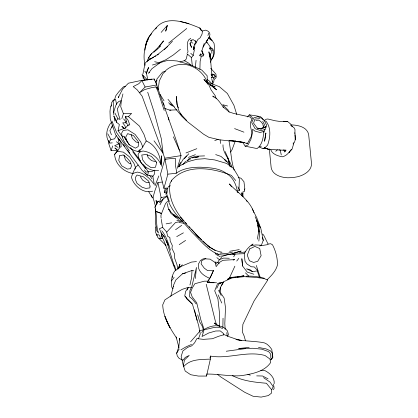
<?xml version="1.0" encoding="UTF-8"?>
<svg xmlns="http://www.w3.org/2000/svg" width="418" height="418" viewBox="0 0 418 418"><rect width="100%" height="100%" fill="white"/><g stroke="black" fill="none" stroke-linecap="round" stroke-linejoin="round"><path stroke-width="0.63" d="M177.279 168.302L181.046 155.637C175.732 137.694 168.945 120.238 162.91 102.556C159.624 94.75 157.832 86.531 154.137 78.986L141.89 80.533L138.792 83.725L133.206 86.61L137.188 89.818L142.157 96.234L164.802 158.182L167.869 174.16L163.919 188.356L168.073 187.954M194.135 43.498C195.415 45.264 194.563 47.48 193.78 49.267M242.978 196.632L242.9 191.82M179.714 340.121L179.724 338.225L178.81 346.851L176.647 353.241L177.269 355.932L179.15 358.419L182.457 359.961M243.354 191.82L244.389 191.559L244.676 188.863M244.676 187.713L243.955 181.736L241.003 178.235L238.234 177.42M274.151 383.687C274.887 377.72 269.824 373.143 265.002 370.656L260.837 370.322M166.714 190.88C166.354 207.955 182.039 220.04 191.857 232.142C200.133 240.235 207.647 250.027 218.577 254.619M245.45 340.613L244.086 335.868L242.43 332.143L242.874 324.378L254.107 300.903L267.698 280.149L264.16 278.529L255.999 277.406L244.222 276.664L231.87 277.944L223.411 281.842L220.432 287.495L220.364 292.537L224.126 298.06L225.495 307.622L224.811 323.694L225.182 329.41M182.494 360.797L185.305 357.395L189.229 355.425L184.495 359.955L183.596 364.287L183.68 366.596L185.2 371.053L190.671 374.721L198.378 376.069L206.539 376.064L210.369 359.093L210.426 356.089C228.646 359.266 246.824 350.509 264.991 355.493L269.913 358.989L270.665 362.542C264.312 371.868 251.73 373.979 241.296 375.672C229.613 376.597 218.133 373.796 206.471 374.089M222.857 327.566L223.034 318.223M294.915 133.446L294.993 129.637L294.376 128.107L290.865 125.228L292.443 126.633L290.468 123.89L287.558 121.466L280.05 121.481L275.263 120.781L267.807 118.994L265.096 119.412M161.327 166.192L161.588 155.809L160.841 164.452C157.816 157.184 150.741 151.938 142.951 151.002L139.361 152.236L138.071 154.597C138.959 164.18 149.221 171.84 158.647 170.544M199.919 69.278L200.112 61.514L201.366 55.939L200.499 56.2L200.65 53.948L202.113 55.145L203.848 54.753L201.863 50.766L204.256 43.289M293.112 144.069C296.195 141.179 295.333 136.498 294.821 132.772M145.025 50.108C145.359 44.167 146.979 37.892 151.577 33.801M166.437 192.729L164.441 192.505L164.514 190.143L165.727 188.753M155.553 208.895L155.297 221.556L156.63 230.631L158.495 233.056C155.439 224.602 157.429 215.526 154.926 207.103L158.082 201.152L159.901 202.302L159.948 200.927L161.092 197.547L157.941 182.514L162.241 182.06M193.733 49.152L193.811 47.244L194.156 48.457L193.764 48.143M242.471 194.798L242.858 196.737M154.78 170.121L154.613 173.825L152.852 176.349L154.326 184.568C150.234 178.779 144.612 173.115 137.313 172.08L132.647 173.496L131.44 177.206C133.645 185.817 143.499 193.983 152.617 191.178M139.831 152.042L139.936 149.806L141.509 149.017L146.216 140.955L143.959 134.34L139.408 126.058L128.404 116.622L125.374 116.591L126.435 121.669M193.816 270.833L191.987 270.488L191.632 277.542L189.96 284.971M207.265 82.43L207.156 75.768L201.795 70.083L190.305 64.753L177.127 60.986L168.229 60.234L160.34 62.533L151.791 68.808L148.583 73.234L149.414 72.403M223.593 334.912L223.672 333.668L220.26 330.915L215.646 331.004L208.754 332.979L202.014 336.516L204.177 329.53L200.922 320.11L196.726 302.82L192.134 296.754L190.577 292.334L192.217 288.112L194.866 283.723L204.386 281.162L209.026 281.189L209.779 282.552L216.534 282.777M175.44 270.091L164.128 241.364L161.505 235.721L161.651 233.578L160.893 232.246M115.107 118.012L114.887 121.142L114.072 116.105M156.499 84.426L156.912 79.039L162.571 72.1L165.512 71.29M167.09 192.468L167.399 188.403M244.671 190.012L244.844 188.178M195.316 278.498L196.47 267.442L191.564 287.563M258.836 241.108L259.829 231.75L257.932 223.661L256.459 220.213M196.073 60.338L195.446 66.175L195.723 67.35M145.067 65.365C141.895 51.931 146.42 36.815 156.625 27.489L155.386 28.962C165.565 14.228 186.736 22.614 199.867 28.027L201.257 30.295L202.411 31L202.087 34.03L200.144 37.803L197.928 39.407L194.793 44.945M111.131 105.879L111.454 103.006L113.215 100.168L115.54 99.364L116.58 104.27M110.483 106.6L109.991 111.35L110.242 118.973L115.598 134.711L142.057 170.267L147.335 175.152L152.852 176.349L151.802 175.759M167.869 174.16L176.156 173.277L176.464 170.952L175.581 166.118L175.44 158.443L170.669 158.594L164.802 159.425L160.455 174.337L163.919 188.356M108.852 140.479L108.513 142.93L111.089 150.564L117.965 150.673M172.989 288.676L171.824 287.333C170.91 281.779 171.484 276.011 174.562 271.178L180.884 266.491L191.554 262.07L196.486 261.584M111.93 127.537L112.332 125.076M142.961 73.787L145.15 63.076L147.789 60.584L157.769 54.46L167.477 46.654M257.342 239.159L258.669 231.551M145.96 45.661L146.561 42.599L148.306 39.37M210.008 59.168L210.233 58.05L209.758 54.742L210.118 57.318M122.683 137.047L118.064 130.745L119.355 124.522L116.706 122.401L113.733 116.063M171.505 181.349L171.756 180.205C186.794 163.569 212.72 167.874 231.379 175.393L235.731 180.55M190.085 44.392L190.556 42.265L191.402 41.946L192.604 43.143M167.561 201.283L165.533 203.535L161.536 213.551L156.16 211.508L161.447 213.389L160.904 215.84L161.134 218.206M210.008 357.897L210.426 356.089M256.406 265.472L257.906 270.77L257.64 271.909L259.369 277.124M170.8 296.263L173.418 286.335M192.275 65.699L191.465 57.553L193.231 55.437L194.349 49.993L193.586 49.674M135.019 169.185L135.463 167.409L138.165 164.953M187.4 54.251L186.193 59.032L184.49 60.95M122.949 93.935L121.455 99.724L120.729 106.679L123.414 113.706L121.857 118.581M179.003 166.594L179.322 165.408M220.432 287.495L219.44 291.184L218.708 290.594L221.211 295.526M167.289 25.467L165.742 31.073L167.289 25.467L161.155 32.385M193.78 46.006L193.445 47.208L194.025 49.841M114.412 100.336L115.655 95.952L118.712 91.892L123.477 86.761L125.358 86.526M155.7 206.994L153.004 197.421L154.979 190.477L157.941 182.514M178.794 268.001L179.928 264.124L178.167 268.722M113.56 112.463C115.311 108.116 115.462 101.82 121.063 100.592L119.574 105.017L117.317 108.821L118.367 114.151L120.107 119.391L117.918 118.769L114.825 112.902M111.089 150.564L112.708 145.939M207.898 35.504L208.765 33.043M235.339 140.814L232.225 149.341L230.642 152.126M147.073 61.869C148.374 55.918 153.103 51.775 157.852 48.404M210.489 62.287L211.727 58.954M227.758 336.135L228.395 334.452L227.496 331.04C222.089 323.443 211.069 324.974 204.177 329.53C210.301 329.128 216.754 325.188 222.606 328.574M155.01 185.817L158.819 175.973M261.234 245.606L263.251 240.371L260.884 228.641L256.751 217.71L252.226 208.969M178.549 167.064L180.44 162.236M157.173 203.378L158.082 201.152M233.129 260.132L234.676 259.609L222.883 260.309L219.288 262.52L216.158 266.632L215.213 262.567L210.102 259.144L205.269 258.862L201.737 260.675L201.131 263.899L204.23 268.11L207.574 270.598L213.478 270.493L209.81 278.435C205.113 276.335 200.285 273.518 198.618 268.314L198.592 263.596L199.605 262.211M110.859 106.851L111.674 104.928M155.987 226.781L155.365 228.233L155.58 232.236L157.069 235.872M187.207 289.94L188.335 287.359L191.319 287.443L189.871 290.771L189.641 296.858L192.301 299.016L196.204 303.928M271.799 389.701L273.173 386.608L270.085 382.136L263.507 377.626M213.478 270.493L210.855 276.382L207.453 281.789M127.709 125.766L128.201 124.7M209.914 56.42L210.729 54.685L210.327 53.347M166.996 195.509L166.474 196.617L163.203 198.942L159.901 202.302M260.142 277.04L257.906 270.77L254.285 266.94L251.255 266.773L247.022 264.024L245.005 261.213L244.206 253.663C246.317 249.713 249.128 246.322 253.104 244.028L251.103 245.679L255.732 244.943L260.884 245.209M216.738 288.383L218.792 284.088L220.542 283.101L223.489 282.322L221.321 285.855M234.869 266.177L229.414 278.075L227.413 279.349L231.943 277.343L243.997 275.953L236.949 276.92L243.725 275.922M203.848 54.753L203.232 56.002L201.837 56.263M220.589 258.81L221.749 256.485L228.494 254.374L244.206 253.663M263.58 132.328L265.111 129.261M233.719 256.819L235.229 253.825M273.424 389.769L274.145 388.359L273.544 384.199M112.489 125.75L109.877 130.646L111.423 134.821M116.314 135.646L114.553 138.865L110.963 139.549L109.459 141.378L109.772 143.102L112.249 142.857M187.483 52.788L188.001 51.842L187.259 46.111L187.656 42.061L188.654 39.94L190.739 38.289M171.756 180.205L169.99 183.397C167.503 200.473 177.671 214.815 188.737 226.739C198.853 236.107 207.197 249.859 221.911 252.211M159.969 204.768L163.203 198.942M201.795 332.629L203.425 329.708L201.972 325.606L199.778 322.137L197.667 314.764M208.608 280.588L209.209 279.511M132.647 173.496L135.463 167.409L134.011 163.49L129.533 156.896L123.347 152.121L117.265 151.311L114.621 154.425C115.159 164.237 123.723 171.944 133.096 173.554M216.597 264.04L214.998 262.034L217.736 262.447L219.304 259.693L223.599 258.084L229.32 258.24M206.44 41.695L207.683 39.548L203.075 47.103M206.126 42.234L209.622 36.251L209.93 34.276C209.711 31.946 207.657 30.686 205.599 30.153L202.411 31M290.698 150.313L291.299 149.283M178.752 166.777L183.084 159.477L186.653 155.877M176.647 353.241L179.186 349.02M125.646 128.295L124.972 125.86L122.704 122.835L125.63 122.73L126.215 121.763M244.697 142.559L229.665 140.354L242.618 142.256L247.409 143.573L251.422 136.132L251.777 132.386L250.377 125.849L250.748 121.769L251.845 119.992L251.317 118.43L250.194 117.04L233.578 113.409L228.667 111.768M290.087 150.924C288.253 153.652 285.536 156.238 282.192 156.813C277.803 155.893 272.458 154.409 270.765 149.769M164.441 192.505L167.242 188.262M148.547 57.888L151.729 53.352M211.633 59.137C215.463 54.868 214.742 48.666 214.068 43.42L211.367 39.302L208.843 37.568M159.441 46.44L163.579 40.854L155.684 50.249M199.276 55.798L200.65 53.948M289.711 151.635L289.047 152.513L292.036 149.174L293.337 144.91L293.227 142.705M155.365 82.111L156.86 80.131M118.921 96.678L118.189 97.65L122.673 89.008L128.436 83.192L141.018 80.481L151.839 79.117M114.621 154.425L120.05 147.35L117.933 138.024L120.818 141.754L121.142 146.875M171.401 280.912L174.123 277.39M211.581 75.731L212.783 74.508M270.739 359.966L272.264 358.012L272.238 352.985L270.389 350.806L266.052 348.873L258.47 347.447M236.719 261.046L238.819 258.392M182.88 164.671L185.629 161.275M117.918 118.769L116.429 120.556L116.706 122.401M198.069 338.732L198.832 337.838L200.259 333.94L199.72 330.711L203.425 329.708M270.801 359.736L272.881 357.395L271.784 349.469C269.438 346.02 266.48 342.713 262.034 342.415C253.381 341.072 244.603 341.187 235.992 339.468L238.448 339.991M125.541 127.965L127.871 125.337L129.763 124.83L128.138 120.327L125.374 116.591M190.592 341.788L199.694 331.401L198.764 325.941L192.416 304.038L184.714 296.069L185.649 291.403L188.335 287.359L182.295 289.313L172.096 295.15L164.917 299.873L162.717 304.868C163.177 317.189 169.922 328.109 176.621 338.063M184.333 158.688L188.805 153.751M199.642 261.511L200.797 260.278L202.934 258.956L205.928 258.303M186.647 161.228L189.249 158.464L196.026 156.217L204.574 155.898M168.161 187.097L168.909 186.313L170.382 185.764M164.237 49.726L172.42 41.309M247.231 116.967L249.327 114.84L255.68 115.776L260.419 116.669L262.635 118.545L263.006 119.788M177.99 269.166L176.929 264.557L174.687 258.246L174.661 254.113L171.955 248.37L172.315 245.523L170.204 241.061L169.86 237.539L167.608 236.238L166.73 232.121L175.497 222.533L182.64 221.122L176.814 220.417M259.223 146.791L261.814 148.191L264.098 148.662L267.593 145.13C270.347 137.543 271.292 128.054 266.083 121.288L263.883 120.447M128.404 116.622L131.602 113.403L123.414 113.706M179.097 267.954L182.332 264.798M242.44 194.009L242.9 193.565M157.001 84.891L145.114 87.022L139.413 92.806L144.607 89.598L151.159 87.78L155.94 86.913L157.56 88.428M275.765 151.306L277.406 149.764M267.102 279.814C271.397 275.614 276.094 270.88 277.484 264.871C277.536 257.859 275.734 250.962 272.484 244.76L270.65 243.725L268.053 244.102M183.68 366.596C190.357 358.874 201.084 359.595 210.369 359.093M191.987 270.488L182.462 273.832L175.832 279.961L173.454 285.421L173.695 286.701M164.034 72.304C168.956 66.504 176.642 64.142 184.056 64.278C194.746 65.448 204.658 73.197 207.594 83.678L203.927 79.404L208.854 84.859L211.106 89.927L215.27 95.743L216.148 98.575M153.746 52.302L160.611 46.163M212.407 83.548L213.18 82.853L213.849 81.364L214.026 79.101L212.422 76.693M214.403 79.232L215.766 78.025L216.268 76.975L215.902 74.091L210.714 68.291M191.052 41.293L191.972 40.478L190.54 40.342L193.179 39.616L195.64 41.455L195.875 43.451M148.74 191.684L152.465 197.897L153.004 197.421M165.465 194.14L166.907 192.897M168.684 43.049L186.752 28.481M211.163 59.737L212.595 58.478L213.321 54.962L213.321 50.275L212.699 48.88L211.529 48.143L209.266 48.394L211.722 50.892L211.91 53.363M211.064 74.613L212.49 74.012L214.497 74.765L215.406 76.452L213.697 77.847L212.804 77.628M180.482 49.214L173.282 54.993L165.747 59.811L158.924 62.632L154.634 61.744M142.872 147.073L140.662 141.812L135.082 134.387L127.882 129.82L123.19 130.432L121.643 133.096C122.249 141.848 129.063 150.099 137.903 151.415L139.936 149.806M187.635 160.742L189.62 159.216L190.817 158.892M154.926 207.103L155.747 206.492M175.555 229.738L181.715 225.333M179.238 244.64L185.608 240.413M157.434 55.024L158.443 54.366M147.789 60.584L153.646 57.214M180.905 349.85L186.067 346.841L191.528 344.427M176.156 173.277C183.262 168.125 192.275 167.2 200.812 167.21C209.361 167.79 218.609 167.858 225.851 173.052C232.941 177.007 236.363 184.453 237.497 192.165M176.72 236.63L183.403 232.836M207.767 83.297L208.895 82.701L219.304 86.63L227.366 93.48L233.939 105.336L236.76 114.516M154.78 56.613L155.914 56.012M164.237 72.669L163.182 73.213L159.268 81.008L158.14 89.849L156.87 87.257M179.097 166.202L187.901 161.661L196.836 159.263L204.846 158.699L214.784 159.948L226.687 163.454L233.39 168.271L237.931 175.8L239.342 179.092L239.018 188.283L239.42 190.357L237.403 191.146M154.294 170.356L152.351 171.275L146.018 172.117L144.414 169.927M119.146 143.693L114.673 145.704L118.043 147.371M245.157 146.169L248.067 144.936L250.863 139.46L252.545 132.658L252.624 129.23L254.839 131.048L260.095 132.496L264.024 131.289C263.173 137.381 262.494 144.738 257.07 148.573L245.157 146.169L242.9 142.648M166.73 232.121L162.602 227.366L159.404 228.698L160.643 231.802M196.826 148.688L185.989 152.957M124.475 128.316L118.064 130.745M188.471 157.382L195.378 154.665M214.721 140.563L218.186 139.34M179.97 62.068L184.348 60.615L188.962 63.285L190.498 65.171M223.327 282.087L220.85 282.834L219.001 282.808M152.418 65.02L160.94 62.528M231.943 277.343L229.414 278.075L231.922 277.688M232.737 253.439L241.134 251.056C233.349 252.874 224.827 257.42 217.01 253.627M194.992 157.748L198.576 156.771L192.092 157.91M245.429 251.908L239.086 252.838M182.462 273.832L185.618 273.001M232.56 252.054L227.016 253.465L219.936 253.083M156.656 234.075L157.769 237.424L158.939 238.448L162.639 238.067M148.824 58.948L151.379 58.41M111.982 122.714L110.791 122.96C106.501 128.692 104.761 137.099 109.772 143.102M161.082 238.359L162.67 238.046M166.118 223.855L171.662 222.836M164.802 158.182L181.046 155.637M259.134 146.969L261.271 146.593M229.623 251.291L239.284 249.603M259.568 245.93L267.776 244.614M161.092 197.547L166.474 196.617L167.294 197.317M137.903 151.415L140.364 151.002M252.514 271.658L249.99 269.667L246.505 268.805L252.514 271.658L257.906 270.77M220.542 283.101L217.564 283.587L214.721 290.871L217.94 298.922L219.455 312.957L219.398 326.385M234.43 277.301L235.684 277.108M226.258 351.235L245.319 348.633L238.772 348.534L249.191 347.374M255.842 120.405L258.658 120.123L260.607 121.366L262.807 123.958L263.408 127.015L260.905 128.911L257.425 128.331M259.724 118.634L254.938 119.093L253.574 123.143L257.018 127.882L261.328 129.162L266.094 126.492L266.559 125.102L264.134 120.18L261.893 118.393L257.88 116.695L253.783 117.881L251.683 122.537L255.132 128.728L260.775 130.698L264.871 129.559L266.094 126.492L263.016 128.023L264.505 124.658L262.75 121.319M232.758 254.369L234.007 254.254M237.607 276.904L239.556 276.753M246.05 276.235C252.148 275.76 258.324 276.716 264.228 278.231M209.826 53.478L209.23 53.499L210.118 54.539M164.682 108.367L169.651 110.127L176.945 109.84M212.772 282.458L207.229 282.657L214.068 282.746M290.97 124.925C297.653 124.935 306.958 126.816 308.651 134.439L311.483 163.328C311.933 170.857 303.818 175.215 297.6 176.762L292.71 177.629L287.746 177.781C281.267 177.514 272.437 175.006 271.151 167.513L269.323 148.897M238.772 348.534L252.984 348.267L261.82 349.176L268.675 351.627L270.681 354.114L270.827 358.263M256.678 375.886L262.608 376.012L268.027 378.849M169.651 110.127L170.899 110.169M287.558 121.466L283.545 121.277M149.163 182.629L146.196 182.447L142.642 180.121L140.328 176.537M179.071 222.507L183.842 223.264M244.488 142.512L219.617 139.821L208.911 137.339L203.613 134.225L187.363 121.654L181.292 114.94L178.988 111.047L177.112 104.787L176.344 96.521L177.112 104.787L178.34 107.771M283.085 149.937L286.084 150.135L284.58 152.011L285.562 150.355L268.873 149.378L265.446 148.27M279.025 149.869L280.238 150.093L281.262 154.942M138.421 142.475L136.096 142.052L132.365 138.379L131.163 134.549M239.676 340.252L240.904 340.513M130.912 163.725L129.172 163.339L125.426 159.859L123.989 155.224M180.184 21.496L188.978 23.638M241.505 340.487L236.578 339.28L228.249 336.422M155.433 161.609L151.572 160.627L148.212 157.664L147.199 154.707M227.564 106L222.7 104.699L228.562 110.509M237.1 191.956L238.208 192.29M253.857 274.218L247.252 272.092L242.544 265.958L241.865 258.794L242.544 265.958M264.249 147.847L268.873 149.378L264.207 147.784M215.683 154.597L220.976 156.41L227.11 161.641M213.206 74.665L214.053 74.974M234.587 128.603L243.94 132.166M157.455 234.43L159.65 235.266L160.407 238.558M247.858 374.277L250.283 375.228M232.398 375.61C242.983 381.028 254.74 382.277 266.397 383.238L271.308 389.341L271.491 393.129L268.314 395.59L261.177 397.1L253.031 396.243L244.755 392.298L220.976 377.088L217.407 374.324M210.029 84.802L215.108 86.965L209.878 84.499L216.623 89.844L206.644 81.62M227.69 336.14L224.262 334.651L218.739 336.244L212.386 338.732L203.367 339.353L196.852 338.606L194.621 342.781L191.731 345.838L187.583 347.379L182.891 350.995L181.161 356.402L183.314 365.557M262.922 148.124L264.098 148.662M146.216 140.955C155.486 144.962 160.329 154.749 160.841 164.452M214.073 75.768L215.406 76.452M169.776 104.395L174.646 106.945M209.7 47.527L211.294 48.383L206.184 41.173M129.314 144.874L135.38 148.16L138.186 146.587L138.426 143.933L138.133 141.483L133.462 135.547L127.626 133.624L125.672 137.303L127.192 141.587L129.314 144.874L123.723 136.137L127.192 141.587M220.364 256.809L215.996 254.416L215.15 252.848M217.736 262.447L219.309 263.371M175.137 215.672L173.533 214.711L175.372 216.273L179.275 218.395L182.258 220.939M176.208 216.31L177.279 216.947M178.35 217.585L179.421 218.227M219.487 326.275L214.282 323.03L216.179 324.681M215.223 250.554L207.265 245.549L210.144 247.623L202.923 241.076M168.595 102.755L173.48 105.958L168.005 99.332M208.446 38.148L211.968 40.577M207.375 79.676L209.418 81.087L212.297 84.232M117.134 149.566L114.882 147.951L117.954 150.872M246.688 143.04L247.409 143.573M125.63 122.73L127.689 124.303M216.879 257.655L219.737 259.954M125.019 128.728L121.821 126.398L124.548 128.791M186.966 53.734L191.465 57.553M229.273 112.029L222.993 106.898L223.599 107.557M190.775 53.373L193.231 55.437M174.541 216.242L178.507 219.602M214.152 97.305L212.731 96.083C217.653 98.235 220.406 103.298 223.541 107.389M175.471 217.24L170.889 213.295L168.423 208.744L167.174 203.477M116.392 141.697L118.952 143.917L120.05 147.35M249.327 114.84L252.017 117.181L252.707 118.837M145.093 173.125L147.335 175.152L147.998 174.264L148.285 171.824L143.306 164.635M192.149 303.865L186.883 299.016L185.467 296.174M262.561 234.033L263.695 235.13L268.105 244.107M209.282 36.852L210.202 37.751L210.735 39.339M195.634 233.861L201.554 239.723M246.197 200.525L247.064 201.392M245.465 272.844L248.647 276.026M158.939 238.448L165.967 245.523M147.455 79.932L142.031 74.357L144.832 79.848M170.121 210.771L168.809 209.397L171.093 212.271L175.372 216.273L173.622 214.439M180.566 217.167L184.024 220.955M185.32 222.376L186.616 223.797M189.213 226.634L190.07 227.611M191.355 229.074L198.639 237.367M161.651 233.578L164.326 236.745M231.818 167.153C229.832 159.101 222.7 153.511 222.982 144.806M174.296 107.259L181.84 116.319L186.371 120.353L181.292 114.94L180.555 113.147M160.867 232.816L164.091 236.698L168.339 245.178L166.338 240.549M161.792 230.809C166.327 236.274 168.47 243.433 170.424 250.178M226.065 161.358L224.445 159.347L228.813 163.59L229.994 166.406M123.623 118.937L126.377 122.396M144.769 71.107L146.457 73.244L147.784 79.801M211.9 75.313L212.652 76.269M127.495 150.078L129.841 153.15M231.619 186.856L229.372 183.91C238.072 193.121 249.698 200.065 253.998 212.699M161.505 235.721L162.858 237.497M132.725 151.75L145.657 168.788M130.385 147.538L140.568 161.008M154.023 140.814L163.072 153.171L161.275 138.588L154.033 111.763L147.716 92.242M123.32 144.414L124.81 146.478M195.216 40.682L196.23 42.098M129.256 150.658L116.685 132.778L111.967 121.079M149.675 175.476L152.074 178.946M159.974 94.238L164.028 100.848M201.612 30.89L199.867 28.027L201.257 30.295M211.821 49.24L212.804 50.902M257.932 223.661L260.262 227.601L255.126 216.743M107.755 133.797L110.963 139.549M206.226 41.497L207.067 43.012M190.347 44.898L191.632 47.433L189.866 43.216M145.114 87.022L141.89 80.533M162.91 102.556L164.29 105.399M218.102 294.894L221.775 303.013M216.817 324.791L215.583 322.069L206.205 284.266M155.94 86.913L157.832 91.145L164.217 110.42M173.392 136.832L179.306 150.093M225.161 151.609L227.773 157.57L230.355 166.855M206.32 80.815L207.788 84.201M151.238 195.07L152.465 197.897M237.905 186.841L239.42 190.357M166.683 241.489L174.463 266.621M265.649 126.424L266.015 127.527M167.733 196.69L169.358 201.622M262.347 237.414L263.251 240.371M228.965 140.876C230.982 150.496 231.013 160.59 234.117 170.058M201.863 50.766L202.605 53.561L202.066 51.116M176.13 336.918L179.029 347.813M174.635 265.602L175.868 270.42M168.297 117.557L168.924 120.081M227.773 157.57L229.691 165.335M194.48 309.858L197.097 320.392M242.074 195.938L241.364 193.001L242.001 192.85L242.513 195.368M212.318 80.998L212.914 83.652M211.801 78.96L212.334 81.442M256.804 220.866L257.054 222.115M257.681 225.234L259.061 232.094L257.441 222.48M162.602 227.366L161.254 219.393M113.868 114.846L113.461 112.322L113.215 100.168M154.137 78.986L154.32 80.11M156.776 204.627L156.102 200.389L156.672 204.909M209.141 53.462L208.885 51.811C211.137 59.575 211.006 67.611 211.858 75.553M220.093 139.91L220.626 143.463M226.755 332.691L227.282 336.208M209.219 54.037L209.371 55.192M142.972 75.627L143.249 78.762M172.211 276.241L172.305 277.447M294.967 134.899L295.265 139.675M210.186 55.066L210.217 57.266M206.508 375.077L206.539 376.064M150.025 186.094L149.858 187.917L145.757 188.398L142.089 187.243L137.073 183.418L135.531 179.897L135.531 177.237L137.031 175.037L143.311 176.725L148.73 181.156L150.025 186.094M265.879 133.096L264.61 141.112L265.879 133.096M119.538 155.815L118.759 160.455L121.695 165.852L127.312 169.076L130.458 168.668L131.534 165.8L130.202 161.729L127.098 158.035L123.347 154.906L119.538 155.815M156.713 162.283L155.496 167.242L150.997 167.634L145.84 163.997L142.569 159.692L141.775 155.021L145.924 154.482L151.4 156.353L156.713 162.283M147.24 70.391L146.457 73.244L148.62 67.429L147.24 70.391M211.91 76.912L211.576 78.103L211.252 77.832L211.91 76.912M249.729 248.924L247.257 255.189L249.389 260.754L253.606 262.447L257.681 261.328L261.119 255.691L259.709 248.517L254.839 246.416L249.729 248.924M169.995 327.822L167.947 323.898L164.943 316.494L169.995 327.822"/></g></svg>
